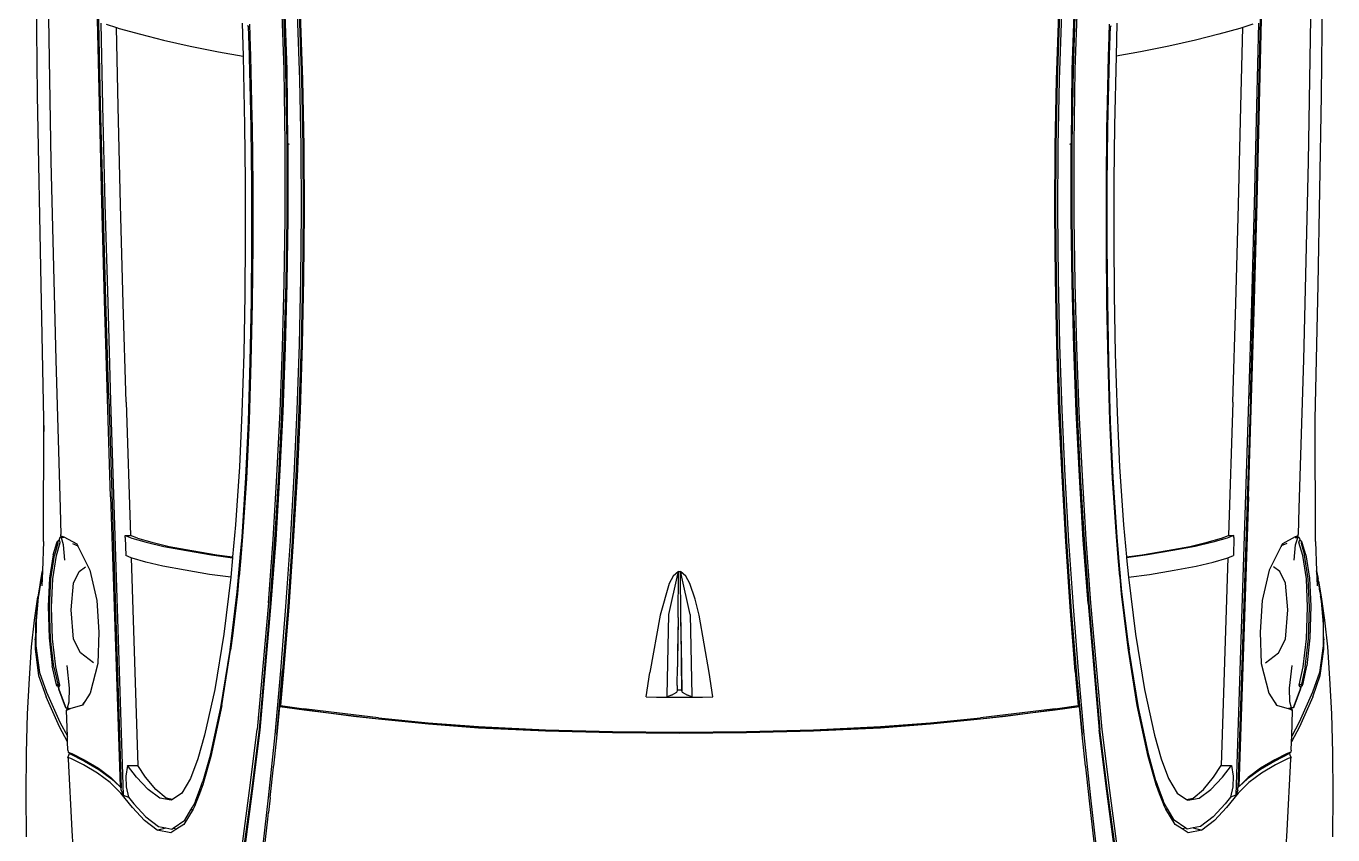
# Model space of a CAD drawing. Header units: metres. Extents: x 54.3 to 102.1, y 17 to 45.8.
# Drawn here: x 55.347 to 56.63, y 28.788 to 29.581 of the extents above; entities that cross this region are included whole.
import ezdxf

# ---------------------------------------------------------------- set-up
doc = ezdxf.new("R2010")
doc.units = ezdxf.units.M
doc.layers.add('Edges', color=7, linetype='Continuous')

# ---------------------------------------------------------------- blocks, each defined once
blk = doc.blocks.new('BMW 7 Series pl')
at = {"layer": 'Edges'}
for p, q in [((309.8, 941.6), (46.7, 944.7)), ((587.9, 936.6), (309.8, 941.6)), ((1022.2, 937.1), (1045.4, 941.2)), ((1037.2, 939.4), (1028.8, 938.1)), ((1037.2, 939.4), (1043.6, 940.5)), ((1043.6, 940.5), (1044.1, 940.5)), ((1046.3, 940.8), (1044.1, 940.5)), ((1044.1, 940.5), (1045.6, 940.8)), ((1045.4, 941.2), (1079.3, 946.1)), ((1045.6, 940.8), (1046.3, 940.8)), ((1046.3, 940.9), (1080, 944)), ((1051.6, 941.7), (1046.3, 940.9)), ((1046.3, 940.8), (1046.3, 940.9)), ((1085.4, 944.9), (1051.6, 941.7)), ((1079.3, 946.1), (1118.7, 950.4)), ((1080, 944), (1117.1, 944.2)), ((1121.9, 945.1), (1085.4, 944.9)), ((1107.1, 945.1), (1108.4, 945.3)), ((1113.8, 945.4), (1112.1, 945.1)), ((1117.1, 944.2), (1156.2, 938.9)), ((1118.7, 950.4), (1165, 953.6)), ((1160.5, 940), (1121.9, 945.1)), ((1192, 928.9), (1160.5, 940)), ((1165, 953.6), (1216.6, 956.2)), ((1216.6, 956.2), (1274.1, 957.8)), ((1274.1, 957.8), (1334.7, 958.4)), ((1334.7, 958.4), (1397.3, 958.1)), ((116.3, 927.1), (406.9, 922.2)), ((406.9, 922.2), (697.5, 915.1)), ((784.7, 932.6), (587.9, 936.6)), ((964.2, 932.8), (784.7, 932.6)), ((802.9, 932.2), (784.7, 932.6)), ((964.2, 932.8), (1006.9, 934.6)), ((983.5, 918.8), (1018, 924.3)), ((1018.7, 922.3), (984.1, 916.9)), ((1006.9, 934.6), (1011.1, 935.3)), ((1006.9, 934.6), (1007.3, 934.6)), ((1007.3, 934.6), (1028.9, 935.6)), ((1012.2, 935.4), (1007.3, 934.6)), ((1012.9, 935.6), (1011.1, 935.3)), ((1018.8, 936.5), (1012.2, 935.4)), ((1012.2, 935.4), (1012.9, 935.6)), ((1012.9, 935.6), (1013.3, 935.7)), ((1013.3, 935.7), (1019.3, 936.6)), ((1018, 924.3), (1059.1, 926.2)), ((1060.2, 924.1), (1018.7, 922.3)), ((1019.3, 936.6), (1018.8, 936.5)), ((1060.2, 921.3), (1019, 919.5)), ((1020, 936.8), (1019.3, 936.6)), ((1022.2, 937.1), (1020, 936.8)), ((1028.8, 938.1), (1022.2, 937.1)), ((1059.1, 926.2), (1105.4, 924.8)), ((1106.8, 922.5), (1060.2, 924.1)), ((1106.6, 919.7), (1060.2, 921.3)), ((1105.4, 924.8), (1146.6, 920.3)), ((1148.3, 917.8), (1106.8, 922.5)), ((1172.2, 914.6), (1146.6, 920.3)), ((1156.2, 938.9), (1184.9, 928.7)), ((1184.9, 928.7), (1228.8, 909.2)), ((1192, 928.9), (1236.1, 909.5)), ((697.5, 915.1), (915.4, 908.7)), ((915.4, 908.7), (953.8, 907.5)), ((955.9, 907.7), (953.8, 907.5)), ((955.9, 907.7), (957.1, 903.3)), ((957.3, 906.3), (955.9, 907.7)), ((957.1, 903.3), (967.5, 884.3)), ((957.3, 906.3), (957.8, 908.4)), ((957.8, 905.9), (957.3, 906.3)), ((957.8, 908.4), (958.4, 909)), ((958.2, 907.6), (957.8, 908.4)), ((957.9, 905.9), (957.8, 905.9)), ((957.9, 905.8), (957.8, 905.9)), ((957.9, 905.9), (958.2, 907.6)), ((957.9, 905.8), (957.9, 905.9)), ((958.4, 905.6), (957.9, 905.9)), ((958.4, 905.3), (957.9, 905.8)), ((958, 903), (958.4, 905.3)), ((958.6, 906.8), (958.2, 907.6)), ((958.4, 909), (962.8, 910.4)), ((958.4, 905.6), (958.6, 906.8)), ((958.4, 905.3), (958.4, 905.6)), ((969.2, 903.6), (958.6, 906.8)), ((962.7, 910), (962.8, 910.4)), ((962.7, 910), (963.2, 910.3)), ((962.8, 910.4), (963.7, 912.4)), ((962.8, 910.4), (963.3, 910.5)), ((963.2, 910.3), (962.9, 909.2)), ((962.9, 909.2), (962.9, 909.3)), ((965.6, 908.8), (962.9, 909.2)), ((963.3, 910.5), (963.2, 910.3)), ((963.7, 912.4), (963.3, 910.5)), ((966.2, 913.3), (963.7, 912.4)), ((963.7, 912.4), (966.3, 911.9)), ((984.6, 914.1), (965.6, 908.7)), ((965.6, 908.8), (965.6, 908.7)), ((983.5, 918.8), (966.2, 913.3)), ((966.3, 911.9), (984.1, 916.9)), ((991.3, 901.8), (969.2, 903.6)), ((1019, 919.5), (984.6, 914.1)), ((1106.6, 919.7), (1106.6, 919.7)), ((1147.8, 915), (1106.6, 919.7)), ((1174.8, 908.9), (1147.8, 915)), ((1148.3, 917.8), (1173.2, 912.2)), ((1175.5, 913.5), (1172.2, 914.6)), ((1173.2, 912.2), (1175.5, 913.5)), ((1173.2, 912.2), (1174.8, 908.9)), ((1177.3, 910.1), (1174.8, 908.9)), ((1175.2, 911.6), (1176.6, 911.3)), ((1175.3, 912.2), (1175.9, 912)), ((1175.3, 912), (1176, 911.8)), ((1175.5, 913.5), (1175.9, 912)), ((1176.3, 911.9), (1175.5, 913.5)), ((1175.9, 912), (1176, 911.8)), ((1175.9, 912), (1176.3, 911.9)), ((1176.6, 911.3), (1176.3, 911.9)), ((1176.3, 911.9), (1180.3, 911)), ((1177.3, 910.1), (1176.6, 911.3)), ((1176.6, 911.3), (1182.3, 910.1)), ((1180.3, 911), (1206.4, 901.1)), ((1182.3, 910.1), (1208.2, 900)), ((1206.4, 901.1), (1208.2, 900)), ((1228.8, 909.2), (1249.5, 898)), ((1236.1, 909.5), (1257.7, 897.7)), ((967.1, 890.7), (970.6, 882.8)), ((967.5, 884.3), (970.6, 882.8)), ((970.6, 882.8), (970.7, 882.7)), ((970.7, 882.7), (970.9, 883.5)), ((970.7, 882.7), (1006.3, 864.9)), ((1025.4, 889.1), (1008.2, 880.6)), ((1064.1, 892.5), (1025.4, 889.1)), ((1107.5, 888.9), (1064.1, 892.5)), ((1127.2, 878.8), (1107.5, 888.9)), ((1179.2, 895), (1145.9, 898.5)), ((1199.4, 895.5), (1179.2, 895)), ((1208, 897.9), (1199.4, 895.5)), ((1204.1, 875.8), (1209.7, 894.5)), ((1208.2, 900), (1208, 897.9)), ((1208, 897.9), (1208.8, 893.5)), ((1208.2, 900), (1208.5, 898.3)), ((1209.5, 898.2), (1208.5, 898.3)), ((1208.5, 898.3), (1209.1, 895.7)), ((1208.8, 893.8), (1209.4, 894.3)), ((1209.7, 895.7), (1209.1, 895.7)), ((1209.1, 895.7), (1209.4, 894.3)), ((1209.4, 894.3), (1209.7, 894.5)), ((1212.1, 899.2), (1209.5, 898.2)), ((1209.7, 895.7), (1209.5, 898.2)), ((1209.7, 894.6), (1212.1, 899.2)), ((1209.7, 894.6), (1209.7, 895.7)), ((1209.7, 894.5), (1209.7, 894.6)), ((1249.5, 898), (1212.1, 899.2)), ((1257.7, 897.7), (1249.5, 898)), ((1270, 897.4), (1257.7, 897.7)), ((1270, 897.4), (1272.9, 896.9)), ((1272.9, 896.9), (1275, 891.6)), ((1272.9, 896.9), (1274.9, 895)), ((1274.9, 894.9), (1277.6, 895.5)), ((1274.9, 895), (1274.9, 894.9)), ((1274.9, 894.9), (1286.3, 873.1)), ((1275, 891.6), (1284.4, 873.4)), ((1277.6, 895.5), (1280.6, 897)), ((1280.6, 897), (1282.3, 892.6)), ((1283.4, 896.6), (1280.6, 897)), ((1282.3, 892.6), (1291.7, 874.4)), ((1388.1, 891.2), (1283.4, 896.6)), ((1445.6, 887.8), (1388.1, 891.2)), ((1008.2, 880.6), (1001.1, 871.5)), ((1006.3, 864.9), (1050.7, 854.8)), ((1141.9, 859.8), (1127.2, 878.8)), ((1143.1, 853.3), (1186.7, 864.4)), ((1186.7, 864.4), (1204.1, 875.8)), ((1200.6, 874.1), (1204.1, 875.8)), ((1284.4, 873.4), (1296.4, 852.4)), ((1286.3, 873.1), (1298.2, 852)), ((1291.7, 874.4), (1303.7, 853.5)), ((322.1, 851), (177.8, 854.2)), ((322.5, 849.3), (178.2, 852.5)), ((204.2, 849.1), (325.1, 846.5)), ((466.3, 847.4), (322.1, 851)), ((466.6, 845.7), (322.5, 849.3)), ((325.1, 846.5), (469.1, 842.8)), ((610.4, 843.4), (466.3, 847.4)), ((610.8, 841.7), (466.6, 845.7)), ((1050.7, 854.8), (1097, 851.8)), ((1097, 851.8), (1143.1, 853.3)), ((1296.4, 852.4), (1310.1, 834)), ((1298.2, 852), (1311.9, 833.4)), ((1303.7, 853.5), (1317.4, 835.1)), ((205.3, 841.2), (210.3, 826.1)), ((326.2, 823.5), (210.3, 826.1)), ((210.3, 826.1), (211.7, 821.9)), ((469.1, 842.8), (613.6, 838.8)), ((754.5, 839.1), (610.4, 843.4)), ((755, 837.4), (610.8, 841.7)), ((613.6, 838.8), (758.3, 834.5)), ((898.7, 834.6), (754.5, 839.1)), ((755, 837.4), (1325.5, 819)), ((758.3, 834.5), (1336, 816)), ((898.7, 834.6), (1323.4, 820.7)), ((1310.1, 834), (1322.8, 821.3)), ((1322.8, 821.3), (1311.9, 833.4)), ((1317.4, 835.1), (1333, 819.6)), ((211.7, 821.9), (220.3, 790.9)), ((470.2, 819.9), (326.2, 823.5)), ((614.9, 815.9), (470.2, 819.9)), ((759.6, 811.5), (614.9, 815.9)), ((759.6, 811.5), (955.2, 805.4)), ((955.2, 805.4), (955.2, 813.3)), ((958.4, 813.3), (955.2, 813.3)), ((955.2, 813.3), (959.2, 803.2)), ((959.2, 795.2), (955.2, 805.4)), ((958.4, 813.3), (984.7, 812.4)), ((987.9, 804.3), (984.7, 812.4)), ((1292.8, 809.6), (1308.3, 812.1)), ((1309.7, 796.4), (1292.8, 809.6)), ((1292.8, 794.6), (1292.8, 809.6)), ((1308.3, 812.1), (1323.7, 811.6)), ((1322.8, 821.3), (1323.4, 820.7)), ((1325.5, 819), (1323.4, 820.7)), ((1323.7, 811.6), (1339.2, 808.1)), ((1328.8, 818.9), (1325.5, 819)), ((1328.8, 818.9), (1336, 816)), ((1333, 819.6), (1354, 802.4)), ((1336, 816), (1336.1, 816)), ((1336.1, 816), (1339.2, 808.1)), ((1339.2, 808.1), (1348.6, 800.5)), ((220.3, 790.9), (229, 756.9)), ((959.2, 803.2), (965.1, 782.2)), ((965.1, 774.2), (959.2, 795.2)), ((988.5, 802.9), (987.9, 804.3)), ((987.9, 804.3), (1292.8, 794.6)), ((994.3, 782.7), (988.5, 802.9)), ((1309.7, 783.4), (1292.8, 794.6)), ((1327.8, 779.4), (1309.7, 796.4)), ((1348.6, 800.5), (1367.8, 782.7)), ((1354, 802.4), (1373, 784.7)), ((965.1, 782.2), (971.2, 756.6)), ((971.2, 748.6), (965.1, 774.2)), ((1000.2, 757.8), (994.3, 782.7)), ((1327.8, 768.4), (1309.7, 783.4)), ((1340.4, 762.3), (1327.8, 779.4)), ((1340.4, 753.3), (1327.8, 768.4)), ((1367.8, 782.7), (1381.9, 764.1)), ((1373, 784.7), (1387.2, 766)), ((229, 756.9), (237.6, 718)), ((971.2, 756.6), (977.4, 723.4)), ((977.4, 715.4), (971.2, 748.6)), ((1006.3, 725.4), (1000.2, 757.8)), ((1343.6, 745.8), (1340.4, 762.3)), ((1342.4, 743.9), (1340.4, 753.3)), ((1381.9, 764.1), (1384, 753.3)), ((1384, 753.3), (1387.2, 766)), ((1384, 753.3), (1385.7, 744.6)), ((1387.2, 766), (1391.2, 746.3)), ((1311.4, 717.3), (1333.3, 730.1)), ((1333.3, 730.1), (1342.4, 743.9)), ((1342.4, 743.9), (1343.6, 745.8)), ((1384.5, 742.8), (1372.9, 725.6)), ((1385.6, 737.3), (1379.3, 727.2)), ((1385.7, 744.6), (1384.5, 742.8)), ((1384.5, 742.8), (1385.6, 737.3)), ((1391.2, 746.3), (1385.6, 737.3)), ((237.6, 718), (246.2, 676.1)), ((977.4, 723.4), (983.7, 686.6)), ((983.7, 678.6), (977.4, 715.4)), ((1012.4, 689.3), (1006.3, 725.4)), ((1282.7, 706.6), (1311.4, 717.3)), ((1343.3, 709.3), (1333.3, 705.6)), ((1346.7, 710.5), (1343.3, 709.3)), ((1343.8, 708), (1343.3, 709.3)), ((1352.9, 711.4), (1343.8, 708)), ((1353.6, 714.5), (1346.7, 710.5)), ((1354.7, 712.5), (1352.9, 711.4)), ((1357.7, 716.8), (1353.6, 714.5)), ((1356.4, 713.5), (1354.7, 712.5)), ((1379.3, 727.2), (1356.4, 713.5)), ((1357.7, 716.8), (1356.4, 713.5)), ((1372.9, 725.6), (1357.7, 716.8)), ((1181, 681.9), (1248, 696.6)), ((1248, 696.6), (1282.7, 706.6)), ((1314.8, 698.7), (1277.4, 688.2)), ((1315.6, 697.7), (1279.4, 687.5)), ((1315.6, 699.1), (1314.8, 698.7)), ((1333.3, 705.6), (1315.6, 699.1)), ((1315.6, 699.1), (1315.6, 697.7)), ((1319.4, 698.7), (1315.6, 697.7)), ((1334, 704.3), (1319.4, 698.7)), ((1343.8, 708), (1334, 704.3)), ((246.2, 676.1), (252.3, 640.3)), ((983.7, 686.6), (987.8, 655.7)), ((986.7, 655.6), (983.7, 678.6)), ((1016.6, 658.4), (1012.4, 689.3)), ((1099.9, 668.7), (1181, 681.9)), ((1207.3, 673.1), (1123.3, 659.4)), ((1204.8, 671.5), (1123.6, 658.5)), ((1279.4, 687.5), (1204.8, 671.5)), ((1277.4, 688.2), (1207.3, 673.1)), ((939.5, 651.2), (986.7, 655.6)), ((986.7, 655.6), (987.8, 655.7)), ((987.8, 655.7), (1016.6, 658.4)), ((1016.6, 658.4), (1099.9, 668.7)), ((1122.8, 659.4), (1037.9, 649)), ((1100.5, 655.7), (1040.7, 648.4)), ((1100.5, 655.7), (1122.8, 659.4)), ((1123.6, 658.5), (1100.5, 655.7)), ((1123.3, 659.4), (1122.8, 659.4)), ((204.1, 641.7), (252.3, 640.3)), ((208.5, 632.1), (208.1, 633.6)), ((252.3, 640.3), (354.2, 638)), ((354.2, 638), (435.2, 637.1)), ((435.2, 637.1), (521.5, 637)), ((521.5, 637), (602.3, 637.7)), ((602.3, 637.7), (688.7, 639.2)), ((688.7, 639.2), (774.9, 641.9)), ((774.9, 641.9), (854.5, 645.6)), ((871.9, 635.2), (786.5, 631.3)), ((870.4, 636), (788.6, 632.3)), ((854.5, 645.6), (939.5, 651.2)), ((957.8, 641.8), (870.4, 636)), ((956.7, 640.8), (871.9, 635.2)), ((987.7, 643.6), (956.7, 640.8)), ((987.6, 644.5), (957.8, 641.8)), ((987.7, 643.6), (987.6, 644.5)), ((987.8, 644.5), (987.6, 644.5)), ((987.8, 643.6), (987.7, 643.6)), ((1015.3, 647), (987.8, 644.5)), ((1015.3, 646.1), (987.8, 643.6)), ((987.8, 643.6), (987.8, 644.5)), ((1016.1, 647), (1015.3, 647)), ((1016.1, 646.2), (1015.3, 646.1)), ((1016.3, 647.1), (1016.1, 647)), ((1016.1, 647), (1016.1, 646.2)), ((1016.4, 646.2), (1016.1, 646.2)), ((1037.9, 649), (1016.3, 647.1)), ((1016.3, 647.1), (1016.4, 646.2)), ((1040.7, 648.4), (1016.4, 646.2)), ((1329, 630.5), (1414.6, 642.1)), ((1414.8, 639.3), (1329.2, 627.8)), ((1415.9, 638.1), (1330.2, 626.6)), ((239.4, 629.7), (205.2, 630.7)), ((236.8, 631.3), (208.5, 632.1)), ((239.4, 629.7), (236.8, 631.3)), ((251.1, 630.9), (236.8, 631.3)), ((251.4, 629.3), (239.4, 629.7)), ((251.4, 629.3), (251.1, 630.9)), ((254.5, 630.8), (251.1, 630.9)), ((275.8, 628.6), (251.4, 629.3)), ((251.7, 630.8), (251.9, 629.3)), ((334, 629), (254.5, 630.8)), ((342.8, 627.2), (275.8, 628.6)), ((342.8, 627.2), (334, 629)), ((357.9, 628.4), (334, 629)), ((356.2, 627), (342.8, 627.2)), ((442.3, 626.1), (356.2, 627)), ((440.7, 627.5), (357.9, 628.4)), ((528.9, 627.4), (440.7, 627.5)), ((528.6, 626.1), (442.3, 626.1)), ((614.7, 626.9), (528.6, 626.1)), ((611.6, 628.1), (528.9, 627.4)), ((700.2, 629.7), (611.6, 628.1)), ((700.7, 628.6), (614.7, 626.9)), ((788.6, 632.3), (700.2, 629.7)), ((786.5, 631.3), (700.7, 628.6)), ((1054.1, 603), (1239.7, 619.5)), ((1054.1, 600.3), (1239.8, 616.7)), ((1054.8, 599.2), (1240.6, 615.6)), ((1239.7, 619.5), (1329, 630.5)), ((1329.2, 627.8), (1239.8, 616.7)), ((1330.2, 626.6), (1240.6, 615.6)), ((867.6, 590.5), (961.1, 596.1)), ((961.1, 596.1), (1054.1, 603)), ((961.2, 593.4), (1054.1, 600.3)), ((1054.8, 599.2), (961.7, 592.3)), ((1247.4, 593.3), (1339.8, 602.8)), ((1293.7, 595.5), (1247.6, 590.7)), ((1293.7, 595.5), (1295.1, 595.6)), ((1293.7, 595.5), (1293.7, 595.5)), ((1295.1, 595.6), (1339.7, 600.2)), ((1295.1, 595.6), (1295.1, 595.6)), ((1339.7, 600.2), (1340, 600.2)), ((1339.8, 602.8), (1430.5, 613.1)), ((1340, 600.2), (1430.4, 610.6)), ((271.8, 576), (178, 579.3)), ((178.1, 580.6), (271.8, 577.3)), ((178.2, 583.3), (271.9, 580)), ((271.8, 577.3), (380.6, 575.6)), ((380.6, 574.9), (271.8, 576)), ((271.9, 580), (380.6, 578.2)), ((380.6, 578.2), (490.3, 578.4)), ((380.6, 575.6), (490.3, 575.7)), ((380.6, 574.9), (380.6, 575.6)), ((490.3, 578.4), (584.9, 579.8)), ((490.3, 575.7), (584.9, 577.1)), ((585.1, 575.9), (490.4, 574.5)), ((584.9, 579.8), (679.4, 582.3)), ((584.9, 577.1), (679.4, 579.7)), ((679.6, 578.4), (585.1, 575.9)), ((679.4, 582.3), (773.6, 585.9)), ((679.4, 579.7), (773.7, 583.2)), ((774, 582), (679.6, 578.4)), ((773.6, 585.9), (867.6, 590.5)), ((773.7, 583.2), (867.7, 587.8)), ((868.1, 586.6), (774, 582)), ((867.7, 587.8), (961.2, 593.4)), ((961.7, 592.3), (868.1, 586.6)), ((963.8, 570.8), (1059.2, 577.3)), ((1059.2, 577.3), (1153.8, 584.8)), ((1153.8, 582.2), (1059.2, 574.7)), ((1154.5, 580.6), (1059.8, 573.1)), ((1153.8, 584.8), (1247.4, 593.3)), ((1164.5, 583.1), (1153.8, 582.2)), ((1154.5, 580.6), (1204.6, 585)), ((1166.8, 583.4), (1164.5, 583.2)), ((1164.5, 583.2), (1164.5, 583.1)), ((1166.8, 583.4), (1166.9, 583.4)), ((1167.8, 583.4), (1166.9, 583.4)), ((1167.8, 583.5), (1247.3, 590.7)), ((1205.9, 586.8), (1167.8, 583.5)), ((1167.8, 583.4), (1167.8, 583.5)), ((1204.6, 585), (1205.9, 586.8)), ((1209.3, 550.9), (1204.6, 585)), ((1206, 586.1), (1205.9, 586.8)), ((1206.3, 586.2), (1206, 586.1)), ((1210.8, 550.8), (1206, 586.1)), ((1247.3, 590.7), (1206.2, 586.8)), ((1206.2, 586.8), (1206.3, 586.2)), ((1206.3, 586.2), (1211.1, 550.8)), ((1247.6, 590.7), (1247.3, 590.7)), ((287.2, 552.8), (190.2, 556.3)), ((287.3, 554.5), (190.4, 557.9)), ((190.5, 560.4), (287.3, 557)), ((287.3, 557), (384.3, 555.1)), ((380.6, 574.3), (380.6, 574.9)), ((490.4, 574.5), (380.6, 574.3)), ((381.2, 572.4), (380.6, 574.3)), ((578.2, 555.5), (675, 557.6)), ((675, 557.6), (771.6, 560.8)), ((771.6, 558.3), (675, 555)), ((771.9, 556.6), (675.2, 553.4)), ((771.6, 560.8), (867.9, 565.3)), ((867.9, 562.7), (771.6, 558.3)), ((868.3, 561.1), (771.9, 556.6)), ((867.9, 565.3), (963.8, 570.8)), ((963.8, 568.2), (867.9, 562.7)), ((964.3, 566.6), (868.3, 561.1)), ((1059.2, 574.7), (963.8, 568.2)), ((1059.8, 573.1), (964.3, 566.6)), ((384.2, 550.9), (287.2, 552.8)), ((384.3, 552.6), (287.3, 554.5)), ((481.3, 550.4), (384.2, 550.9)), ((384.3, 555.1), (481.3, 554.6)), ((481.2, 552.1), (384.3, 552.6)), ((578.2, 553), (481.2, 552.1)), ((481.3, 554.6), (578.2, 555.5)), ((578.3, 551.3), (481.3, 550.4)), ((675, 555), (578.2, 553)), ((675.2, 553.4), (578.3, 551.3)), ((675, 555), (675, 555)), ((1209.3, 550.9), (1214, 514.7)), ((1215.5, 514.6), (1210.8, 550.8)), ((1211.1, 550.8), (1215.8, 514.6)), ((1214, 514.7), (1218.4, 478.2)), ((1220, 478.1), (1215.5, 514.6)), ((1215.8, 514.6), (1220.3, 478.1)), ((1218.4, 478.2), (1222.6, 441.7)), ((1224.1, 441.7), (1220, 478.1)), ((1220.3, 478.1), (1224.4, 441.7)), ((1229.9, 368.4), (1222.6, 441.7)), ((1231.4, 368.4), (1224.1, 441.7)), ((1224.4, 441.7), (1231.7, 368.4)), ((1235.5, 294.9), (1229.9, 368.4)), ((1237.1, 294.9), (1231.4, 368.4)), ((1231.7, 368.4), (1237.4, 294.9)), ((1240.2, 196.7), (1235.5, 294.9)), ((1241.7, 196.7), (1237.1, 294.9)), ((1237.4, 294.9), (1242, 196.7)), ((1242.5, 98.3), (1240.2, 196.7)), ((1244, 98.3), (1241.7, 196.7)), ((1242, 196.7), (1244.3, 98.3)), ((1243.7, 0), (1242.5, 98.3)), ((1245.3, 0), (1244, 98.3)), ((1244.3, 98.3), (1245.6, 0)), ((1156, 43.3), (1072.2, 28.6)), ((1192.1, 49), (1156, 43.3)), ((1192.4, 33.6), (1192.1, 49)), ((1048.4, 22.7), (1025.7, 15)), ((1072.2, 28.6), (1048.4, 22.7)), ((1191.9, 18.1), (1192.4, 33.6)), ((1192.4, -33.7), (1192.4, 33.6)), ((1015, 9.4), (1008.3, 1.6)), ((1008.3, 1.6), (1012.1, 2.3)), ((1075.6, 1.9), (1008.3, 1.6)), ((1008.3, -1.6), (1008.3, 1.6)), ((1071, 15.8), (1012.1, 2.3)), ((1025.7, 15), (1015, 9.4)), ((1071, 15.8), (1189.8, 18.2)), ((1089.5, 2.3), (1075.6, 1.9)), ((1101.6, 2.6), (1075.8, 2)), ((1089.5, 2.3), (1075.8, 2)), ((1101.6, 2.6), (1089.5, 2.3)), ((1182.9, 4), (1101.6, 2.6)), ((1118.2, 2.8), (1101.6, 2.6)), ((1182.9, 4), (1118.2, 2.8)), ((1147.9, 3.1), (1118.2, 2.8)), ((1175.3, 3.3), (1147.9, 3.1)), ((1181.6, 3.6), (1175.3, 3.3)), ((1185, 4), (1181.6, 3.6)), ((1181.6, -3.6), (1181.6, 3.6)), ((1185, 4), (1189.6, 11.6)), ((1191.9, 18.1), (1189.6, 11.6)), ((1189.8, 18.2), (1191.9, 18.1)), ((1012.1, -2.3), (1008.3, -1.6)), ((1008.3, -1.6), (1015, -9.4)), ((1075.6, -1.9), (1008.3, -1.6)), ((1071, -15.9), (1012.1, -2.3)), ((1015, -9.4), (1025.7, -15)), ((1025.7, -15), (1072.2, -28.6)), ((1189.8, -18.3), (1071, -15.9)), ((1075.6, -1.9), (1086.5, -2.2)), ((1075.8, -2), (1101.6, -2.6)), ((1075.8, -2), (1086.5, -2.2)), ((1086.5, -2.2), (1101.6, -2.6)), ((1101.6, -2.6), (1147.8, -3.2)), ((1101.6, -2.6), (1126.3, -2.9)), ((1126.3, -2.9), (1147.8, -3.2)), ((1126.3, -2.9), (1147.9, -3.1)), ((1175.3, -3.3), (1147.9, -3.1)), ((1175.3, -3.3), (1181.6, -3.6)), ((1181.6, -3.6), (1185, -4)), ((1189.6, -11.6), (1185, -4)), ((1189.6, -11.6), (1191.9, -18.2)), ((1191.9, -18.2), (1189.8, -18.3)), ((1192.4, -33.7), (1191.9, -18.2)), ((1242.5, -98.4), (1243.7, 0)), ((1244, -98.4), (1245.3, 0)), ((1245.6, 0), (1244.3, -98.4)), ((1072.2, -28.6), (1156, -43.4)), ((1192.1, -49), (1192.4, -33.7)), ((1192.1, -49), (1156, -43.4)), ((1240.2, -196.8), (1242.5, -98.4)), ((1241.7, -196.7), (1244, -98.4)), ((1244.3, -98.4), (1242, -196.8)), ((1235.5, -295), (1240.2, -196.8)), ((1237.1, -295), (1241.7, -196.7)), ((1242, -196.8), (1237.4, -295)), ((1229.9, -368.5), (1235.5, -295)), ((1231.4, -368.4), (1237.1, -295)), ((1237.4, -295), (1231.7, -368.5)), ((1222.6, -441.8), (1229.9, -368.5)), ((1224.1, -441.8), (1231.4, -368.4)), ((1231.7, -368.5), (1224.4, -441.8)), ((1222.6, -441.8), (1218.4, -478.3)), ((1220, -478.2), (1224.1, -441.8)), ((1224.4, -441.8), (1220.3, -478.2)), ((1218.4, -478.3), (1214, -514.8)), ((1215.5, -514.7), (1220, -478.2)), ((1220.3, -478.2), (1215.8, -514.7)), ((1214, -514.8), (1209.3, -551)), ((1210.8, -550.8), (1215.5, -514.7)), ((1215.8, -514.7), (1211.1, -550.8)), ((190.2, -556.4), (287.2, -552.9)), ((190.4, -558), (287.3, -554.5)), ((287.2, -552.9), (384.2, -551)), ((287.3, -554.5), (384.3, -552.7)), ((384.3, -555.2), (287.3, -557.1)), ((384.2, -551), (481.3, -550.5)), ((384.3, -552.7), (481.2, -552.2)), ((481.3, -554.7), (384.3, -555.2)), ((481.2, -552.2), (578.2, -553)), ((481.3, -550.5), (578.3, -551.4)), ((578.2, -555.6), (481.3, -554.7)), ((578.2, -553), (675, -555.1)), ((675, -557.6), (578.2, -555.6)), ((578.3, -551.4), (675.2, -553.4)), ((675, -555.1), (675, -555.1)), ((675, -555.1), (771.6, -558.4)), ((675.2, -553.4), (771.9, -556.7)), ((1204.6, -585.1), (1209.3, -551)), ((1206, -586.2), (1210.8, -550.8)), ((1211.1, -550.8), (1206.3, -586.2)), ((287.3, -557.1), (190.5, -560.5)), ((271.8, -576.1), (380.6, -575)), ((380.6, -574.4), (381.2, -572.5)), ((380.6, -575), (380.6, -574.4)), ((380.6, -574.4), (490.4, -574.5)), ((380.6, -575.6), (380.6, -575)), ((490.4, -574.5), (585.1, -576)), ((771.6, -560.9), (675, -557.6)), ((771.6, -558.4), (867.9, -562.8)), ((867.9, -565.3), (771.6, -560.9)), ((771.9, -556.7), (868.3, -561.1)), ((867.9, -562.8), (963.8, -568.3)), ((963.8, -570.8), (867.9, -565.3)), ((868.3, -561.1), (964.3, -566.6)), ((963.8, -568.3), (1059.2, -574.8)), ((1059.2, -577.4), (963.8, -570.8)), ((964.3, -566.6), (1059.8, -573.2)), ((1059.2, -574.8), (1153.8, -582.3)), ((1059.8, -573.2), (1154.5, -580.7)), ((178, -579.4), (271.8, -576.1)), ((271.8, -577.3), (178.1, -580.7)), ((271.9, -580), (178.2, -583.3)), ((380.6, -575.6), (271.8, -577.3)), ((380.6, -578.3), (271.9, -580)), ((490.3, -575.8), (380.6, -575.6)), ((490.3, -578.5), (380.6, -578.3)), ((584.9, -577.2), (490.3, -575.8)), ((584.9, -579.9), (490.3, -578.5)), ((679.4, -579.8), (584.9, -577.2)), ((679.4, -582.4), (584.9, -579.9)), ((585.1, -576), (679.6, -578.5)), ((773.7, -583.3), (679.4, -579.8)), ((773.6, -586), (679.4, -582.4)), ((679.6, -578.5), (774, -582.1)), ((867.6, -590.5), (773.6, -586)), ((867.7, -587.9), (773.7, -583.3)), ((774, -582.1), (868.1, -586.7)), ((961.1, -596.2), (867.6, -590.5)), ((961.2, -593.5), (867.7, -587.9)), ((868.1, -586.7), (961.7, -592.4)), ((1054.1, -600.4), (961.2, -593.5)), ((961.7, -592.4), (1054.8, -599.3)), ((1153.8, -584.9), (1059.2, -577.4)), ((1153.8, -582.3), (1205.9, -586.9)), ((1247.3, -590.8), (1153.8, -582.3)), ((1247.4, -593.4), (1153.8, -584.9)), ((1154.5, -580.7), (1204.6, -585.1)), ((1205.9, -586.9), (1204.6, -585.1)), ((1205.9, -586.9), (1206, -586.2)), ((1206, -586.2), (1206.3, -586.2)), ((1206.3, -586.2), (1206.2, -586.9)), ((1206.2, -586.9), (1247.3, -590.8)), ((1247.3, -590.8), (1247.6, -590.8)), ((1339.8, -602.9), (1247.4, -593.4)), ((1247.6, -590.8), (1293.7, -595.5)), ((1054.1, -603.1), (961.1, -596.2)), ((1054.1, -600.4), (1239.8, -616.8)), ((1054.1, -603.1), (1239.7, -619.5)), ((1054.8, -599.3), (1240.6, -615.7)), ((1293.7, -595.5), (1293.7, -595.6)), ((1295.1, -595.7), (1293.7, -595.5)), ((1295.1, -595.7), (1295.1, -595.7)), ((1339.7, -600.3), (1295.1, -595.7)), ((1339.7, -600.3), (1340, -600.3)), ((1430.5, -613.2), (1339.8, -602.9)), ((1340, -600.3), (1361.3, -602.8)), ((1361.3, -602.8), (1361.5, -602.8)), ((1371.3, -603.9), (1361.5, -602.8)), ((1371.3, -603.9), (1371.4, -603.9)), ((1426.3, -610.2), (1371.4, -603.9)), ((205.2, -630.8), (239.2, -629.7)), ((208.5, -632.1), (208.1, -633.6)), ((236.8, -631.3), (208.5, -632.1)), ((239.2, -629.7), (236.8, -631.3)), ((251.1, -630.9), (236.8, -631.3)), ((239.2, -629.7), (251.4, -629.4)), ((251.4, -629.4), (251.1, -630.9)), ((254.5, -630.8), (251.1, -630.9)), ((251.4, -629.4), (275.8, -628.7)), ((251.7, -630.8), (251.9, -629.4)), ((334, -629), (254.5, -630.8)), ((275.8, -628.7), (342.4, -627.3)), ((342.4, -627.3), (334, -629)), ((357.9, -628.4), (334, -629)), ((342.4, -627.3), (356.2, -627)), ((356.2, -627), (442.3, -626.1)), ((440.7, -627.5), (357.9, -628.4)), ((528.9, -627.4), (440.7, -627.5)), ((442.3, -626.1), (528.6, -626.1)), ((528.6, -626.1), (614.7, -627)), ((611.6, -628.1), (528.9, -627.4)), ((700.2, -629.7), (611.6, -628.1)), ((614.7, -627), (700.7, -628.7)), ((788.6, -632.3), (700.2, -629.7)), ((700.7, -628.7), (786.5, -631.4)), ((786.5, -631.4), (871.9, -635.3)), ((870.4, -636), (788.6, -632.3)), ((1329, -630.6), (1239.7, -619.5)), ((1239.8, -616.8), (1329.2, -627.8)), ((1240.6, -615.7), (1330.2, -626.7)), ((1414.6, -642.1), (1329, -630.6)), ((1329.2, -627.8), (1414.8, -639.4)), ((1330.2, -626.7), (1415.9, -638.1)), ((204.1, -641.7), (252.3, -640.3)), ((246.2, -676.1), (252.3, -640.3)), ((252.3, -640.3), (354.2, -638)), ((354.2, -638), (435.2, -637.1)), ((435.2, -637.1), (521.5, -637)), ((521.5, -637), (602.3, -637.7)), ((602.3, -637.7), (688.7, -639.2)), ((688.7, -639.2), (774.9, -641.9)), ((774.9, -641.9), (854.5, -645.6)), ((854.5, -645.6), (939.5, -651.2)), ((957.8, -641.8), (870.4, -636)), ((871.9, -635.3), (956.7, -640.9)), ((939.5, -651.2), (986.7, -655.6)), ((956.7, -640.9), (987.7, -643.7)), ((987.6, -644.5), (957.8, -641.8)), ((987.6, -644.5), (987.7, -643.7)), ((987.8, -644.5), (987.6, -644.5)), ((987.7, -643.7), (987.8, -643.7)), ((987.8, -643.7), (987.8, -644.5)), ((987.8, -643.7), (1015.3, -646.2)), ((1015.3, -647), (987.8, -644.5)), ((1015.3, -646.2), (1016.1, -646.3)), ((1016.1, -647), (1015.3, -647)), ((1016.1, -647), (1016.1, -646.3)), ((1016.1, -646.3), (1016.4, -646.3)), ((1016.3, -647.1), (1016.1, -647)), ((1016.3, -647.1), (1016.4, -646.3)), ((1037.9, -649), (1016.3, -647.1)), ((1016.4, -646.3), (1040.7, -648.5)), ((1122.8, -659.4), (1037.9, -649)), ((1040.7, -648.5), (1102.4, -656)), ((983.7, -678.6), (986.7, -655.6)), ((983.7, -686.6), (987.8, -655.7)), ((986.7, -655.6), (987.8, -655.7)), ((987.8, -655.7), (1016.6, -658.4)), ((1016.6, -658.4), (1012.4, -689.3)), ((1016.6, -658.4), (1099.9, -668.7)), ((1099.9, -668.7), (1181, -681.9)), ((1102.4, -656), (1122.8, -659.4)), ((1102.4, -656), (1123.6, -658.6)), ((1123.3, -659.4), (1122.8, -659.4)), ((1207.3, -673.1), (1123.3, -659.4)), ((1204.8, -671.6), (1123.6, -658.6)), ((237.6, -718), (246.2, -676.1)), ((977.4, -715.4), (983.7, -678.6)), ((977.4, -723.4), (983.7, -686.6)), ((1012.4, -689.3), (1006.3, -725.4)), ((1181, -681.9), (1248, -696.6)), ((1204.8, -671.6), (1279.4, -687.5)), ((1277.4, -688.2), (1207.3, -673.1)), ((1314.8, -698.7), (1277.4, -688.2)), ((1279.4, -687.5), (1315.6, -697.8)), ((1248, -696.6), (1282.7, -706.6)), ((1282.7, -706.6), (1311.4, -717.3)), ((1315.6, -699.1), (1314.8, -698.7)), ((1315.6, -699.1), (1315.6, -697.8)), ((1315.6, -697.8), (1319.4, -698.8)), ((1333.3, -705.6), (1315.6, -699.1)), ((1319.4, -698.8), (1334, -704.3)), ((1343.3, -709.3), (1333.3, -705.6)), ((1334, -704.3), (1343.8, -708)), ((1343.3, -709.3), (1343.8, -708)), ((1343.8, -708), (1352.9, -711.5)), ((229, -756.9), (237.6, -718)), ((971.2, -748.6), (977.4, -715.4)), ((971.2, -756.6), (977.4, -723.4)), ((1006.3, -725.4), (1000.2, -757.8)), ((1311.4, -717.3), (1333.3, -730.1)), ((1346.7, -710.5), (1343.3, -709.3)), ((1353.6, -714.5), (1346.7, -710.5)), ((1352.9, -711.5), (1354.7, -712.6)), ((1357.7, -716.8), (1353.6, -714.5)), ((1354.7, -712.6), (1356.4, -713.6)), ((1357.7, -716.8), (1356.4, -713.6)), ((1356.4, -713.6), (1379.3, -727.3)), ((1372.9, -725.6), (1357.7, -716.8)), ((1384.5, -742.8), (1372.9, -725.6)), ((1379.3, -727.3), (1385.6, -737.4)), ((1333.3, -730.1), (1342.4, -743.9)), ((1342.4, -743.9), (1340.4, -753.3)), ((1343.6, -745.8), (1340.4, -762.3)), ((1342.4, -743.9), (1343.6, -745.8)), ((1384, -753.4), (1385.7, -744.6)), ((1384.5, -742.8), (1385.6, -737.4)), ((1385.7, -744.6), (1384.5, -742.8)), ((1385.6, -737.4), (1391.2, -746.4)), ((1391.2, -746.4), (1387.2, -766.1)), ((220.3, -790.9), (229, -756.9)), ((965.1, -774.2), (971.2, -748.6)), ((965.1, -782.2), (971.2, -756.6)), ((1000.2, -757.8), (994.3, -782.7)), ((1340.4, -753.3), (1327.8, -768.4)), ((1340.4, -762.3), (1327.8, -779.4)), ((1367.8, -782.7), (1381.9, -764.1)), ((1387.2, -766.1), (1373, -784.8)), ((1381.9, -764.1), (1384, -753.4)), ((1387.2, -766.1), (1384, -753.4)), ((959.2, -795.2), (965.1, -774.2)), ((959.2, -803.2), (965.1, -782.2)), ((994.3, -782.7), (988.5, -802.9)), ((1309.7, -783.4), (1292.8, -794.6)), ((1327.8, -768.4), (1309.7, -783.4)), ((1327.8, -779.4), (1309.7, -796.4)), ((1348.6, -800.5), (1367.8, -782.7)), ((1373, -784.8), (1354, -802.4)), ((211.7, -821.9), (220.3, -790.9)), ((959.2, -795.2), (955.2, -805.4)), ((955.2, -813.3), (959.2, -803.2)), ((987.9, -804.3), (984.7, -812.4)), ((987.9, -804.3), (1292.8, -794.6)), ((988.5, -802.9), (987.9, -804.3)), ((1292.8, -809.6), (1292.8, -794.6)), ((1309.7, -796.4), (1292.8, -809.6)), ((1354, -802.4), (1333, -819.6)), ((1339.2, -808.1), (1348.6, -800.5)), ((210.3, -826.1), (211.7, -821.9)), ((326.2, -823.5), (210.3, -826.1)), ((470.2, -819.9), (326.2, -823.5)), ((614.9, -815.9), (470.2, -819.9)), ((759.6, -811.5), (614.9, -815.9)), ((755, -837.4), (1325.5, -819)), ((758.3, -834.5), (1336, -816)), ((759.6, -811.5), (955.2, -805.4)), ((898.7, -834.6), (1323.4, -820.7)), ((955.2, -813.3), (955.2, -805.4)), ((958.4, -813.3), (955.2, -813.3)), ((958.4, -813.3), (984.7, -812.4)), ((1292.8, -809.6), (1308.3, -812.1)), ((1308.3, -812.1), (1323.7, -811.6)), ((1310.1, -834), (1322.8, -821.3)), ((1322.8, -821.3), (1311.9, -833.4)), ((1333, -819.6), (1317.4, -835.2)), ((1322.8, -821.3), (1323.4, -820.7)), ((1325.5, -819), (1323.4, -820.7)), ((1323.7, -811.6), (1339.2, -808.1)), ((1328.8, -818.9), (1325.5, -819)), ((1328.8, -818.9), (1336, -816)), ((1336, -816), (1336.1, -816)), ((1336.1, -816), (1339.2, -808.1)), ((205.3, -841.2), (210.3, -826.1)), ((325.1, -846.5), (469.1, -842.8)), ((610.4, -843.4), (466.3, -847.4)), ((610.8, -841.7), (466.6, -845.7)), ((469.1, -842.8), (613.6, -838.8)), ((754.5, -839.1), (610.4, -843.4)), ((755, -837.4), (610.8, -841.7)), ((613.6, -838.8), (758.3, -834.5)), ((898.7, -834.6), (754.5, -839.1)), ((1296.4, -852.4), (1310.1, -834)), ((1298.2, -852), (1311.9, -833.4)), ((1317.4, -835.2), (1303.7, -853.6)), ((322.1, -851), (177.8, -854.2)), ((322.5, -849.3), (178.2, -852.5)), ((204.2, -849.1), (325.1, -846.5)), ((466.3, -847.4), (322.1, -851)), ((466.6, -845.7), (322.5, -849.3)), ((1006.3, -864.9), (1050.7, -854.8)), ((1050.7, -854.8), (1097, -851.8)), ((1097, -851.8), (1143.1, -853.3)), ((1141.9, -859.8), (1127.2, -878.8)), ((1143.1, -853.3), (1186.7, -864.4)), ((1284.4, -873.4), (1296.4, -852.4)), ((1286.3, -873.1), (1298.2, -852)), ((1303.7, -853.6), (1291.7, -874.5)), ((970.7, -882.7), (1006.3, -864.9)), ((1008.2, -880.6), (1001.1, -871.5)), ((1025.4, -889.1), (1008.2, -880.6)), ((1127.2, -878.8), (1107.5, -888.9)), ((1186.7, -864.4), (1204.1, -875.8)), ((1200.6, -874.1), (1204.1, -875.8)), ((1204.1, -875.8), (1209.7, -894.5)), ((1274.9, -894.9), (1286.3, -873.1)), ((1275, -891.6), (1284.4, -873.4)), ((1291.7, -874.5), (1282.3, -892.7)), ((957.1, -903.3), (967.5, -884.3)), ((967.1, -890.7), (970.6, -882.8)), ((967.5, -884.3), (970.6, -882.8)), ((970.6, -882.8), (970.7, -882.7)), ((970.7, -882.7), (970.9, -883.5)), ((1064.1, -892.5), (1025.4, -889.1)), ((1107.5, -888.9), (1064.1, -892.5)), ((1179.2, -895), (1145.9, -898.5)), ((1199.4, -895.5), (1179.2, -895)), ((1182.3, -910.1), (1208.2, -900)), ((1208, -897.9), (1199.4, -895.5)), ((1206.4, -901.1), (1208.2, -900)), ((1208, -897.9), (1208.8, -893.5)), ((1208.2, -900), (1208, -897.9)), ((1208.2, -900), (1208.5, -898.3)), ((1208.5, -898.3), (1209.1, -895.7)), ((1209.5, -898.2), (1208.5, -898.3)), ((1208.8, -893.8), (1209.4, -894.3)), ((1209.1, -895.7), (1209.4, -894.3)), ((1209.7, -895.7), (1209.1, -895.7)), ((1209.4, -894.3), (1209.7, -894.5)), ((1209.7, -895.7), (1209.5, -898.2)), ((1212.1, -899.2), (1209.5, -898.2)), ((1209.7, -894.5), (1209.7, -894.6)), ((1209.7, -894.6), (1212.1, -899.2)), ((1209.7, -894.6), (1209.7, -895.7)), ((1249.5, -898), (1212.1, -899.2)), ((1228.8, -909.2), (1249.5, -898)), ((1257.9, -897.7), (1236.1, -909.6)), ((1257.9, -897.7), (1249.5, -898)), ((1270, -897.4), (1257.9, -897.7)), ((1270, -897.4), (1272.9, -896.9)), ((1272.9, -896.9), (1275, -891.6)), ((1272.9, -896.9), (1274.9, -895)), ((1277.6, -895.6), (1274.9, -894.9)), ((1274.9, -895), (1274.9, -894.9)), ((1280.6, -897.1), (1277.6, -895.6)), ((1282.3, -892.7), (1280.6, -897.1)), ((1280.6, -897.1), (1283.4, -896.7)), ((1283.4, -896.7), (1388.1, -891.3)), ((1388.1, -891.3), (1497.5, -884.8)), ((406.9, -922.2), (697.5, -915.1)), ((697.5, -915.1), (915.4, -908.7)), ((915.4, -908.7), (953.8, -907.5)), ((955.9, -907.7), (953.8, -907.5)), ((955.9, -907.7), (957.1, -903.3)), ((957.3, -906.3), (955.9, -907.7)), ((957.8, -905.9), (957.3, -906.3)), ((957.3, -906.3), (957.8, -908.4)), ((957.9, -905.8), (957.8, -905.9)), ((957.9, -905.9), (957.8, -905.9)), ((958.2, -907.6), (957.8, -908.4)), ((957.8, -908.4), (958.4, -909)), ((958.4, -905.3), (957.9, -905.8)), ((958.4, -905.6), (957.9, -905.9)), ((957.9, -905.8), (957.9, -905.9)), ((957.9, -905.9), (958.2, -907.6)), ((958, -903), (958.4, -905.3)), ((958.6, -906.8), (958.2, -907.6)), ((958.4, -905.3), (958.4, -905.6)), ((958.4, -905.6), (958.6, -906.8)), ((958.4, -909), (962.8, -910.4)), ((969.2, -903.6), (958.6, -906.8)), ((962.7, -910), (963.2, -910.3)), ((962.7, -910), (962.8, -910.4)), ((962.8, -910.4), (963.7, -912.4)), ((962.8, -910.4), (963.3, -910.5)), ((965.6, -908.8), (962.9, -909.2)), ((962.9, -909.2), (962.9, -909.3)), ((963.2, -910.3), (962.9, -909.2)), ((963.3, -910.5), (963.2, -910.3)), ((963.7, -912.4), (963.3, -910.5)), ((963.7, -912.4), (966.3, -911.9)), ((966.2, -913.3), (963.7, -912.4)), ((965.6, -908.8), (965.6, -908.7)), ((984.6, -914.1), (965.6, -908.7)), ((983.5, -918.8), (966.2, -913.3)), ((966.3, -911.9), (984.1, -916.9)), ((991.3, -901.8), (969.2, -903.6)), ((983.5, -918.8), (1018, -924.3)), ((1018.7, -922.3), (984.1, -916.9)), ((1019, -919.5), (984.6, -914.1)), ((1060.2, -921.3), (1019, -919.5)), ((1106.6, -919.7), (1060.2, -921.3)), ((1147.8, -915), (1106.6, -919.7)), ((1106.6, -919.7), (1106.6, -919.7)), ((1148.3, -917.8), (1106.8, -922.5)), ((1172.2, -914.6), (1146.6, -920.3)), ((1174.8, -908.9), (1147.8, -915)), ((1148.3, -917.8), (1173.2, -912.2)), ((1175.5, -913.5), (1172.2, -914.6)), ((1173.2, -912.2), (1174.8, -908.9)), ((1173.2, -912.2), (1175.5, -913.5)), ((1177.3, -910.1), (1174.8, -908.9)), ((1175.2, -911.6), (1176.6, -911.3)), ((1175.3, -912), (1176, -911.8)), ((1175.3, -912.2), (1175.9, -912)), ((1176.3, -911.9), (1175.5, -913.5)), ((1175.5, -913.5), (1175.9, -912)), ((1175.9, -912), (1176, -911.8)), ((1175.9, -912), (1176.3, -911.9)), ((1176.3, -911.9), (1180.3, -911)), ((1176.6, -911.3), (1176.3, -911.9)), ((1176.6, -911.3), (1182.3, -910.1)), ((1177.3, -910.1), (1176.6, -911.3)), ((1180.3, -911), (1206.4, -901.1)), ((1184.9, -928.7), (1228.8, -909.2)), ((1236.1, -909.6), (1192, -928.9)), ((116.3, -927.1), (406.9, -922.2)), ((587.9, -936.6), (309.8, -941.6)), ((784.7, -932.6), (587.9, -936.6)), ((802.9, -932.2), (784.7, -932.6)), ((964.2, -932.8), (784.7, -932.6)), ((964.2, -932.8), (1006.9, -934.6)), ((1006.9, -934.6), (1011.1, -935.3)), ((1006.9, -934.6), (1007.3, -934.6)), ((1007.3, -934.6), (1028.9, -935.6)), ((1012.2, -935.4), (1007.3, -934.6)), ((1012.9, -935.6), (1011.1, -935.3)), ((1012.2, -935.4), (1012.9, -935.6)), ((1017.8, -936.3), (1012.2, -935.4)), ((1012.9, -935.6), (1013.3, -935.7)), ((1013.3, -935.7), (1018.4, -936.5)), ((1017.8, -936.3), (1018.4, -936.5)), ((1043.6, -940.5), (1017.8, -936.3)), ((1018, -924.3), (1059.1, -926.2)), ((1018.4, -936.5), (1018.7, -936.5)), ((1060.2, -924.1), (1018.7, -922.3)), ((1018.7, -936.5), (1020, -936.8)), ((1018.7, -936.5), (1043.6, -940.5)), ((1020, -936.8), (1022.2, -937.2)), ((1022.2, -937.2), (1043.6, -940.5)), ((1022.2, -937.2), (1045.4, -941.2)), ((1059.1, -926.2), (1105.4, -924.8)), ((1106.8, -922.5), (1060.2, -924.1)), ((1105.4, -924.8), (1146.6, -920.3)), ((1117.1, -944.2), (1156.2, -938.9)), ((1156.2, -938.9), (1184.9, -928.7)), ((1160.5, -940.1), (1192, -928.9)), ((309.8, -941.6), (46.7, -944.7)), ((1043.6, -940.5), (1045.6, -940.8)), ((1079.3, -946.2), (1045.4, -941.2)), ((1045.6, -940.8), (1080, -944)), ((1045.6, -940.8), (1051.6, -941.8)), ((1051.6, -941.8), (1085.4, -944.9)), ((1118.7, -950.4), (1079.3, -946.2)), ((1080, -944), (1117.1, -944.2)), ((1085.4, -944.9), (1121.9, -945.2)), ((1108.4, -945.4), (1107.1, -945.2)), ((1112.1, -945.2), (1113.8, -945.4)), ((1165, -953.7), (1118.7, -950.4)), ((1121.9, -945.2), (1160.5, -940.1)), ((1216.6, -956.3), (1165, -953.7)), ((1274.1, -957.8), (1216.6, -956.3)), ((1334.7, -958.5), (1274.1, -957.8)), ((1397.3, -958.1), (1334.7, -958.5))]:
    blk.add_line(p, q, dxfattribs=at)

msp = doc.modelspace()

# ---------------------------------------------------------------- block references
at = {"xscale": 0.0006692596187054165, "yscale": 0.0006692596187054165, "zscale": 0.0006692596187054165, "rotation": 270}
msp.add_blockref('BMW 7 Series pl', (55.9888, 29.7209), dxfattribs=at)

doc.saveas('drawing.dxf')
